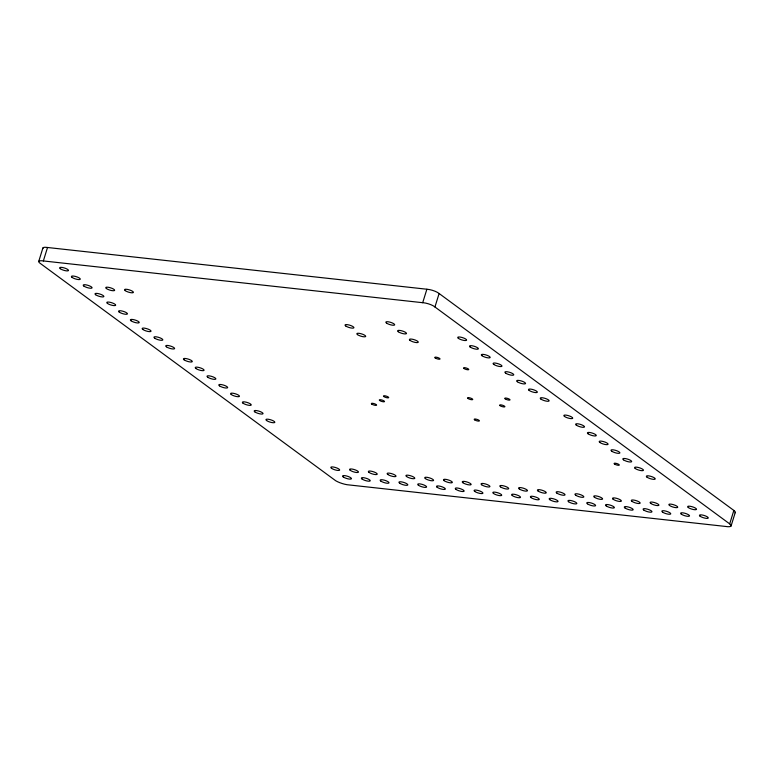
<?xml version="1.0" encoding="UTF-8"?>
<svg xmlns="http://www.w3.org/2000/svg" width="774" height="774" viewBox="0 0 774 774"><rect width="100%" height="100%" fill="white"/><g stroke="black" fill="none" stroke-linecap="round" stroke-linejoin="round"><path stroke-width="1.16" d="M38.719 261.477L42.88 248.028M733.849 510.434L729.689 523.882A9.404 2.438 17.2 0 1 725.673 526.455L347.023 484.708A10.478 2.709 17.2 0 1 335.674 480.722L40.18 263.344A8.185 2.119 17.2 0 1 43.354 260.944L47.514 247.496L427.364 289.283A8.185 2.119 17.2 0 1 438.848 293.317L733.849 510.434A9.404 2.438 17.2 0 1 735 512.804M43.354 260.944L422.701 302.702L426.871 289.253M729.689 523.882L434.94 306.988L439.1 293.53M731.091 525.943L735.252 512.494M422.701 302.702L423.204 302.731A8.185 2.119 17.2 0 1 434.688 306.765L434.94 306.988M42.967 248.56A8.185 2.119 17.2 0 1 47.514 247.496M500.043 405.653A2.728 0.706 17.2 0 0 504.571 406.911A2.728 0.706 17.2 0 0 502.162 405.131A2.728 0.706 17.2 0 0 500.043 405.653M435.191 357.936A2.728 0.706 17.2 0 0 439.729 359.184A2.728 0.706 17.2 0 0 437.31 357.414A2.728 0.706 17.2 0 0 435.191 357.936M463.916 368.472A2.728 0.706 17.2 0 0 468.444 369.73A2.728 0.706 17.2 0 0 466.035 367.95A2.728 0.706 17.2 0 0 463.916 368.472M505.18 398.842A2.728 0.706 17.2 0 0 509.718 400.09A2.728 0.706 17.2 0 0 507.299 398.32A2.728 0.706 17.2 0 0 505.18 398.842M614.479 464.003A2.728 0.706 17.2 0 0 619.016 465.251A2.728 0.706 17.2 0 0 616.597 463.481A2.728 0.706 17.2 0 0 614.479 464.003M383.856 396.559A2.728 0.706 17.2 0 0 388.393 397.807A2.728 0.706 17.2 0 0 385.974 396.036A2.728 0.706 17.2 0 0 383.856 396.559M379.676 400.506A2.728 0.706 17.2 0 0 384.204 401.764A2.728 0.706 17.2 0 0 381.795 399.994A2.728 0.706 17.2 0 0 379.676 400.506M371.762 404.086A2.728 0.706 17.2 0 0 376.299 405.334A2.728 0.706 17.2 0 0 373.89 403.564A2.728 0.706 17.2 0 0 371.762 404.086M474.578 419.818A2.728 0.706 17.2 0 0 479.106 421.066A2.728 0.706 17.2 0 0 476.697 419.295A2.728 0.706 17.2 0 0 474.578 419.818M467.893 398.426A2.728 0.706 17.2 0 0 472.43 399.684A2.728 0.706 17.2 0 0 470.012 397.904A2.728 0.706 17.2 0 0 467.893 398.426M564.498 416.441A4.644 1.2 17.2 0 0 572.199 418.57A4.644 1.2 17.2 0 0 568.097 415.551A4.644 1.2 17.2 0 0 564.498 416.441M576.282 425.11A4.644 1.2 17.2 0 0 583.993 427.248A4.644 1.2 17.2 0 0 579.89 424.229A4.644 1.2 17.2 0 0 576.282 425.11M588.076 433.788A4.644 1.2 17.2 0 0 595.777 435.917A4.644 1.2 17.2 0 0 591.684 432.898A4.644 1.2 17.2 0 0 588.076 433.788M599.86 442.467A4.644 1.2 17.2 0 0 607.571 444.595A4.644 1.2 17.2 0 0 603.468 441.577A4.644 1.2 17.2 0 0 599.86 442.467M611.654 451.145A4.644 1.2 17.2 0 0 619.364 453.274A4.644 1.2 17.2 0 0 615.262 450.255A4.644 1.2 17.2 0 0 611.654 451.145M623.447 459.814A4.644 1.2 17.2 0 0 631.149 461.952A4.644 1.2 17.2 0 0 627.046 458.934A4.644 1.2 17.2 0 0 623.447 459.814M635.231 468.493A4.644 1.2 17.2 0 0 642.942 470.621A4.644 1.2 17.2 0 0 638.84 467.602A4.644 1.2 17.2 0 0 635.231 468.493M647.025 477.171A4.644 1.2 17.2 0 0 654.727 479.299A4.644 1.2 17.2 0 0 650.634 476.281A4.644 1.2 17.2 0 0 647.025 477.171M700.083 516.21A4.644 1.2 17.2 0 0 707.784 518.338A4.644 1.2 17.2 0 0 703.682 515.329A4.644 1.2 17.2 0 0 700.083 516.21M688.289 507.531A4.644 1.2 17.2 0 0 696 509.669A4.644 1.2 17.2 0 0 691.898 506.651A4.644 1.2 17.2 0 0 688.289 507.531M681.304 514.149A4.644 1.2 17.2 0 0 689.005 516.277A4.644 1.2 17.2 0 0 684.903 513.259A4.644 1.2 17.2 0 0 681.304 514.149M669.51 505.47A4.644 1.2 17.2 0 0 677.211 507.599A4.644 1.2 17.2 0 0 673.119 504.58A4.644 1.2 17.2 0 0 669.51 505.47M662.515 512.078A4.644 1.2 17.2 0 0 670.226 514.207A4.644 1.2 17.2 0 0 666.124 511.188A4.644 1.2 17.2 0 0 662.515 512.078M650.731 503.4A4.644 1.2 17.2 0 0 658.432 505.528A4.644 1.2 17.2 0 0 654.33 502.519A4.644 1.2 17.2 0 0 650.731 503.4M643.736 510.008A4.644 1.2 17.2 0 0 651.447 512.146A4.644 1.2 17.2 0 0 647.345 509.128A4.644 1.2 17.2 0 0 643.736 510.008M631.952 501.329A4.644 1.2 17.2 0 0 639.653 503.468A4.644 1.2 17.2 0 0 635.551 500.449A4.644 1.2 17.2 0 0 631.952 501.329M624.957 507.947A4.644 1.2 17.2 0 0 632.668 510.076A4.644 1.2 17.2 0 0 628.565 507.057A4.644 1.2 17.2 0 0 624.957 507.947M613.163 499.269A4.644 1.2 17.2 0 0 620.874 501.397A4.644 1.2 17.2 0 0 616.772 498.379A4.644 1.2 17.2 0 0 613.163 499.269M606.177 505.877A4.644 1.2 17.2 0 0 613.879 508.005A4.644 1.2 17.2 0 0 609.786 504.987A4.644 1.2 17.2 0 0 606.177 505.877M594.384 497.198A4.644 1.2 17.2 0 0 602.095 499.327A4.644 1.2 17.2 0 0 597.992 496.318A4.644 1.2 17.2 0 0 594.384 497.198M587.398 503.806A4.644 1.2 17.2 0 0 595.1 505.944A4.644 1.2 17.2 0 0 590.997 502.926A4.644 1.2 17.2 0 0 587.398 503.806M575.604 495.137A4.644 1.2 17.2 0 0 583.315 497.266A4.644 1.2 17.2 0 0 579.213 494.247A4.644 1.2 17.2 0 0 575.604 495.137M568.609 501.746A4.644 1.2 17.2 0 0 576.32 503.874A4.644 1.2 17.2 0 0 572.218 500.855A4.644 1.2 17.2 0 0 568.609 501.746M556.825 493.067A4.644 1.2 17.2 0 0 564.527 495.196A4.644 1.2 17.2 0 0 560.434 492.177A4.644 1.2 17.2 0 0 556.825 493.067M549.83 499.675A4.644 1.2 17.2 0 0 557.541 501.804A4.644 1.2 17.2 0 0 553.439 498.785A4.644 1.2 17.2 0 0 549.83 499.675M538.046 490.997A4.644 1.2 17.2 0 0 545.747 493.135A4.644 1.2 17.2 0 0 541.645 490.116A4.644 1.2 17.2 0 0 538.046 490.997M531.051 497.605A4.644 1.2 17.2 0 0 538.762 499.743A4.644 1.2 17.2 0 0 534.66 496.724A4.644 1.2 17.2 0 0 531.051 497.605M519.257 488.936A4.644 1.2 17.2 0 0 526.968 491.064A4.644 1.2 17.2 0 0 522.866 488.046A4.644 1.2 17.2 0 0 519.257 488.936M512.272 495.544A4.644 1.2 17.2 0 0 519.973 497.672A4.644 1.2 17.2 0 0 515.881 494.654A4.644 1.2 17.2 0 0 512.272 495.544M500.478 486.865A4.644 1.2 17.2 0 0 508.189 488.994A4.644 1.2 17.2 0 0 504.087 485.975A4.644 1.2 17.2 0 0 500.478 486.865M493.493 493.473A4.644 1.2 17.2 0 0 501.194 495.602A4.644 1.2 17.2 0 0 497.101 492.583A4.644 1.2 17.2 0 0 493.493 493.473M481.699 484.795A4.644 1.2 17.2 0 0 489.41 486.933A4.644 1.2 17.2 0 0 485.308 483.914A4.644 1.2 17.2 0 0 481.699 484.795M474.714 491.403A4.644 1.2 17.2 0 0 482.415 493.541A4.644 1.2 17.2 0 0 478.313 490.523A4.644 1.2 17.2 0 0 474.714 491.403M462.92 482.734A4.644 1.2 17.2 0 0 470.631 484.863A4.644 1.2 17.2 0 0 466.529 481.844A4.644 1.2 17.2 0 0 462.92 482.734M455.925 489.342A4.644 1.2 17.2 0 0 463.636 491.471A4.644 1.2 17.2 0 0 459.533 488.452A4.644 1.2 17.2 0 0 455.925 489.342M444.141 480.664A4.644 1.2 17.2 0 0 451.842 482.792A4.644 1.2 17.2 0 0 447.749 479.774A4.644 1.2 17.2 0 0 444.141 480.664M437.146 487.272A4.644 1.2 17.2 0 0 444.857 489.4A4.644 1.2 17.2 0 0 440.754 486.391A4.644 1.2 17.2 0 0 437.146 487.272M425.361 478.593A4.644 1.2 17.2 0 0 433.063 480.731A4.644 1.2 17.2 0 0 428.96 477.713A4.644 1.2 17.2 0 0 425.361 478.593M418.366 485.201A4.644 1.2 17.2 0 0 426.077 487.339A4.644 1.2 17.2 0 0 421.975 484.321A4.644 1.2 17.2 0 0 418.366 485.201M406.573 476.532A4.644 1.2 17.2 0 0 414.284 478.661A4.644 1.2 17.2 0 0 410.181 475.642A4.644 1.2 17.2 0 0 406.573 476.532M399.587 483.14A4.644 1.2 17.2 0 0 407.288 485.269A4.644 1.2 17.2 0 0 403.196 482.25A4.644 1.2 17.2 0 0 399.587 483.14M387.793 474.462A4.644 1.2 17.2 0 0 395.504 476.591A4.644 1.2 17.2 0 0 391.402 473.572A4.644 1.2 17.2 0 0 387.793 474.462M380.808 481.07A4.644 1.2 17.2 0 0 388.509 483.199A4.644 1.2 17.2 0 0 384.407 480.19A4.644 1.2 17.2 0 0 380.808 481.07M369.014 472.392A4.644 1.2 17.2 0 0 376.725 474.53A4.644 1.2 17.2 0 0 372.623 471.511A4.644 1.2 17.2 0 0 369.014 472.392M362.029 479.009A4.644 1.2 17.2 0 0 369.73 481.138A4.644 1.2 17.2 0 0 365.628 478.119A4.644 1.2 17.2 0 0 362.029 479.009M350.235 470.331A4.644 1.2 17.2 0 0 357.936 472.459A4.644 1.2 17.2 0 0 353.844 469.441A4.644 1.2 17.2 0 0 350.235 470.331M343.24 476.939A4.644 1.2 17.2 0 0 350.951 479.067A4.644 1.2 17.2 0 0 346.849 476.049A4.644 1.2 17.2 0 0 343.24 476.939M331.456 468.26A4.644 1.2 17.2 0 0 339.157 470.389A4.644 1.2 17.2 0 0 335.055 467.38A4.644 1.2 17.2 0 0 331.456 468.26M166.391 346.8A4.644 1.2 17.2 0 0 174.102 348.929A4.644 1.2 17.2 0 0 169.999 345.91A4.644 1.2 17.2 0 0 166.391 346.8M154.607 338.122A4.644 1.2 17.2 0 0 162.308 340.25A4.644 1.2 17.2 0 0 158.206 337.232A4.644 1.2 17.2 0 0 154.607 338.122M142.813 329.443A4.644 1.2 17.2 0 0 150.524 331.572A4.644 1.2 17.2 0 0 146.421 328.553A4.644 1.2 17.2 0 0 142.813 329.443M131.019 320.765A4.644 1.2 17.2 0 0 138.73 322.903A4.644 1.2 17.2 0 0 134.628 319.885A4.644 1.2 17.2 0 0 131.019 320.765M119.235 312.096A4.644 1.2 17.2 0 0 126.936 314.225A4.644 1.2 17.2 0 0 122.834 311.206A4.644 1.2 17.2 0 0 119.235 312.096M107.441 303.418A4.644 1.2 17.2 0 0 115.152 305.546A4.644 1.2 17.2 0 0 111.05 302.528A4.644 1.2 17.2 0 0 107.441 303.418M95.657 294.739A4.644 1.2 17.2 0 0 103.358 296.868A4.644 1.2 17.2 0 0 99.256 293.849A4.644 1.2 17.2 0 0 95.657 294.739M83.863 286.061A4.644 1.2 17.2 0 0 91.564 288.199A4.644 1.2 17.2 0 0 87.472 285.18A4.644 1.2 17.2 0 0 83.863 286.061M266.604 420.543A4.644 1.2 17.2 0 0 274.315 422.672A4.644 1.2 17.2 0 0 270.213 419.653A4.644 1.2 17.2 0 0 266.604 420.543M254.82 411.865A4.644 1.2 17.2 0 0 262.521 414.003A4.644 1.2 17.2 0 0 258.429 410.984A4.644 1.2 17.2 0 0 254.82 411.865M243.026 403.186A4.644 1.2 17.2 0 0 250.737 405.324A4.644 1.2 17.2 0 0 246.635 402.306A4.644 1.2 17.2 0 0 243.026 403.186M231.242 394.517A4.644 1.2 17.2 0 0 238.943 396.646A4.644 1.2 17.2 0 0 234.841 393.627A4.644 1.2 17.2 0 0 231.242 394.517M219.448 385.839A4.644 1.2 17.2 0 0 227.15 387.968A4.644 1.2 17.2 0 0 223.057 384.949A4.644 1.2 17.2 0 0 219.448 385.839M207.655 377.161A4.644 1.2 17.2 0 0 215.365 379.289A4.644 1.2 17.2 0 0 211.263 376.28A4.644 1.2 17.2 0 0 207.655 377.161M195.87 368.482A4.644 1.2 17.2 0 0 203.572 370.62A4.644 1.2 17.2 0 0 199.469 367.602A4.644 1.2 17.2 0 0 195.87 368.482M184.077 359.813A4.644 1.2 17.2 0 0 191.788 361.942A4.644 1.2 17.2 0 0 187.685 358.923A4.644 1.2 17.2 0 0 184.077 359.813M410.056 340.415A4.644 1.2 17.2 0 0 417.767 342.543A4.644 1.2 17.2 0 0 413.664 339.525A4.644 1.2 17.2 0 0 410.056 340.415M398.271 331.736A4.644 1.2 17.2 0 0 405.973 333.865A4.644 1.2 17.2 0 0 401.88 330.846A4.644 1.2 17.2 0 0 398.271 331.736M386.478 323.058A4.644 1.2 17.2 0 0 394.189 325.186A4.644 1.2 17.2 0 0 390.086 322.178A4.644 1.2 17.2 0 0 386.478 323.058M357.491 334.629A4.644 1.2 17.2 0 0 365.193 336.758A4.644 1.2 17.2 0 0 361.09 333.739A4.644 1.2 17.2 0 0 357.491 334.629M345.697 325.951A4.644 1.2 17.2 0 0 353.408 328.079A4.644 1.2 17.2 0 0 349.306 325.061A4.644 1.2 17.2 0 0 345.697 325.951M125.195 290.618A4.644 1.2 17.2 0 0 132.905 292.746A4.644 1.2 17.2 0 0 128.803 289.728A4.644 1.2 17.2 0 0 125.195 290.618M106.415 288.547A4.644 1.2 17.2 0 0 114.117 290.676A4.644 1.2 17.2 0 0 110.024 287.657A4.644 1.2 17.2 0 0 106.415 288.547M60.285 268.713A4.644 1.2 17.2 0 0 67.986 270.842A4.644 1.2 17.2 0 0 63.884 267.823A4.644 1.2 17.2 0 0 60.285 268.713M72.069 277.392A4.644 1.2 17.2 0 0 79.78 279.52A4.644 1.2 17.2 0 0 75.678 276.502A4.644 1.2 17.2 0 0 72.069 277.392M458.382 338.354A4.644 1.2 17.2 0 0 466.093 340.483A4.644 1.2 17.2 0 0 461.991 337.464A4.644 1.2 17.2 0 0 458.382 338.354M470.176 347.033A4.644 1.2 17.2 0 0 477.877 349.161A4.644 1.2 17.2 0 0 473.785 346.142A4.644 1.2 17.2 0 0 470.176 347.033M481.96 355.701A4.644 1.2 17.2 0 0 489.671 357.84A4.644 1.2 17.2 0 0 485.569 354.821A4.644 1.2 17.2 0 0 481.96 355.701M493.754 364.38A4.644 1.2 17.2 0 0 501.465 366.508A4.644 1.2 17.2 0 0 497.363 363.49A4.644 1.2 17.2 0 0 493.754 364.38M505.548 373.058A4.644 1.2 17.2 0 0 513.249 375.187A4.644 1.2 17.2 0 0 509.147 372.168A4.644 1.2 17.2 0 0 505.548 373.058M517.332 381.737A4.644 1.2 17.2 0 0 525.043 383.865A4.644 1.2 17.2 0 0 520.941 380.847A4.644 1.2 17.2 0 0 517.332 381.737M529.126 390.406A4.644 1.2 17.2 0 0 536.827 392.544A4.644 1.2 17.2 0 0 532.735 389.525A4.644 1.2 17.2 0 0 529.126 390.406M540.91 399.084A4.644 1.2 17.2 0 0 548.621 401.213A4.644 1.2 17.2 0 0 544.519 398.194A4.644 1.2 17.2 0 0 540.91 399.084"/></g></svg>
